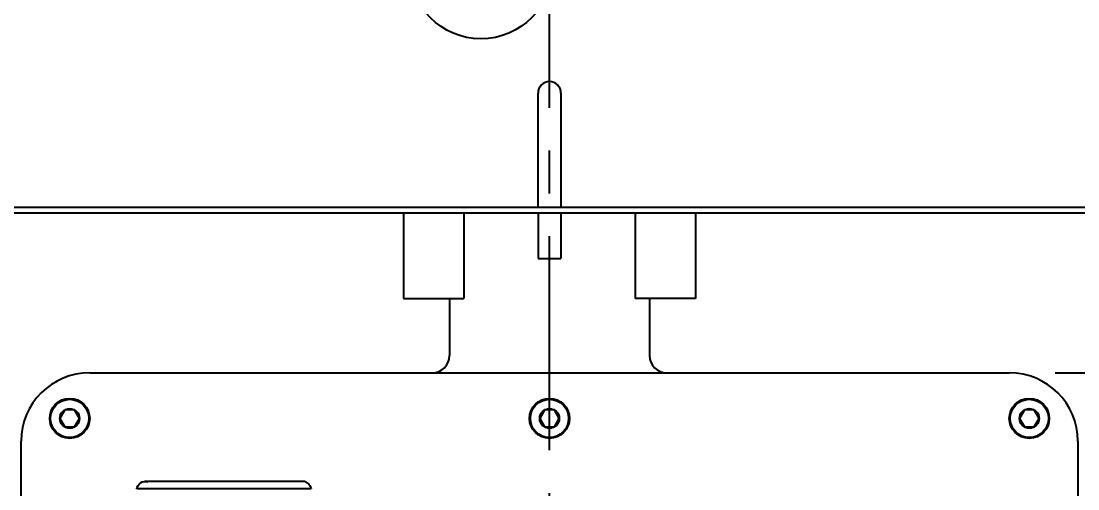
# Model space of a CAD drawing. Header units: millimetres. Extents: x 5828 to 6704, y 123 to 421.
# Drawn here: x 6352.32 to 6361.57, y 229.6 to 233.7 of the extents above; entities that cross this region are included whole.
import ezdxf

# ---------------------------------------------------------------- set-up
doc = ezdxf.new("R2010")
doc.units = ezdxf.units.MM
doc.linetypes.add('CENTER', pattern=[0.6, 0.375, -0.075, 0.075, -0.075])
for name, color, linetype in [('DIM', 7, 'Continuous'), ('中心线', 7, 'Continuous'), ('外形图', 7, 'Continuous')]:
    doc.layers.add(name, color=color, linetype=linetype)
doc.styles.add('微软雅黑', font='msyh.ttc', dxfattribs={"height": 2.1})
doc.dimstyles.new('尺寸标注_1_20比例', dxfattribs={"dimtxt": 2.1, "dimasz": 1.7, "dimexe": 0.5, "dimexo": 0.4, "dimgap": 0.5, "dimtad": 1, "dimdec": 1, "dimlfac": 20, "dimdsep": 46, "dimtxsty": '微软雅黑', "dimcen": 0.09, "dimadec": 0, "dimazin": 0, "dimtp": 0.01, "dimtm": 0.01, "dimtfac": 1, "dimtdec": 1, "dimtofl": 0, "dimtmove": 0, "dimatfit": 3, "dimfxl": 1, "dimtolj": 1, "dimarcsym": 0})

# ---------------------------------------------------------------- blocks, each defined once
blk = doc.blocks.new('*D1369')
at = {"layer": 'Defpoints', "color": 0}
for p in [(6360.9686, 230.6185), (6360.9686, 221.6184), (6370.227, 221.6184)]:
    blk.add_point(p, dxfattribs=at)
at = {"layer": 'DIM', "color": 0, "lineweight": -2}
for p, q in [((6361.3686, 230.6185), (6370.727, 230.6185)), ((6370.227, 228.9185), (6370.227, 223.3184)), ((6361.3686, 221.6184), (6370.727, 221.6184))]:
    blk.add_line(p, q, dxfattribs=at)
at = {"layer": 'DIM', "color": 0}
for points in [[(6370.5104, 228.9185), (6369.9437, 228.9185), (6370.227, 230.6185)], [(6369.9437, 223.3184), (6370.5104, 223.3184), (6370.227, 221.6184)]]:
    blk.add_solid(points, dxfattribs=at)
at = {"layer": 'DIM', "color": 0, "insert": (6368.6364, 226.1184), "char_height": 2.1, "attachment_point": 5, "rotation": 90, "style": '微软雅黑'}
blk.add_mtext('\\A1;180', dxfattribs=at)

msp = doc.modelspace()

# ---------------------------------------------------------------- linework, layer by layer
at = {"layer": '中心线', "linetype": 'CENTER', "ltscale": 5}
msp.add_line((6356.9435, 220.9399), (6356.9435, 286.1022), dxfattribs=at)
at = {"layer": '外形图', "linetype": 'Continuous'}
for p, q in [((6356.8435, 232.0685), (6356.8435, 233.0685)), ((6357.0435, 233.0685), (6357.0435, 232.0685)), ((6349.0684, 232.0185), (6356.191, 232.0185)), ((6349.1934, 232.0685), (6364.6936, 232.0685)), ((6355.6664, 232.0185), (6355.6664, 231.2685)), ((6356.191, 232.0185), (6357.696, 232.0185)), ((6356.1935, 232.0185), (6356.1935, 231.2685)), ((6356.8435, 232.0185), (6356.8435, 231.6185)), ((6357.0435, 232.0185), (6357.0435, 231.6185)), ((6357.6935, 232.0185), (6357.6935, 231.2685)), ((6357.696, 232.0185), (6364.8186, 232.0185)), ((6358.2207, 232.0185), (6358.2207, 231.2685)), ((6356.8435, 231.6185), (6357.0435, 231.6185)), ((6355.6664, 231.2685), (6356.1935, 231.2685)), ((6356.0685, 231.2685), (6356.0685, 230.7685)), ((6358.2207, 231.2685), (6357.6935, 231.2685)), ((6357.8185, 231.2685), (6357.8185, 230.7685)), ((6352.9185, 230.6185), (6360.9686, 230.6185)), ((6352.7005, 230.293), (6352.6575, 230.2185)), ((6352.7865, 230.293), (6352.7005, 230.293)), ((6352.8295, 230.2185), (6352.7865, 230.293)), ((6356.9005, 230.293), (6356.8575, 230.2185)), ((6356.9865, 230.293), (6356.9005, 230.293)), ((6357.0295, 230.2185), (6356.9865, 230.293)), ((6361.1006, 230.293), (6361.0576, 230.2185)), ((6361.1866, 230.293), (6361.1006, 230.293)), ((6361.2296, 230.2185), (6361.1866, 230.293)), ((6352.6575, 230.2185), (6352.7005, 230.144)), ((6352.7005, 230.144), (6352.7865, 230.144)), ((6352.7865, 230.144), (6352.8295, 230.2185)), ((6356.8575, 230.2185), (6356.9005, 230.144)), ((6356.9005, 230.144), (6356.9865, 230.144)), ((6356.9865, 230.144), (6357.0295, 230.2185)), ((6361.0576, 230.2185), (6361.1006, 230.144)), ((6361.1006, 230.144), (6361.1866, 230.144)), ((6361.1866, 230.144), (6361.2296, 230.2185)), ((6352.3185, 221.8684), (6352.3185, 230.0185)), ((6361.5686, 230.0185), (6361.5686, 221.8684)), ((6354.8569, 229.6011), (6353.3301, 229.6011)), ((6354.7853, 229.666), (6353.4017, 229.666))]:
    msp.add_line(p, q, dxfattribs=at)
for centre, radius in [((6356.3435, 234.1685), 0.625), ((6352.7435, 230.2185), 0.175), ((6352.7435, 230.2185), 0.1675), ((6356.9435, 230.2185), 0.175), ((6356.9435, 230.2185), 0.1675), ((6361.1436, 230.2185), 0.175), ((6361.1436, 230.2185), 0.1675), ((6352.7435, 230.2185), 0.086), ((6356.9435, 230.2185), 0.086), ((6361.1436, 230.2185), 0.086)]:
    msp.add_circle(centre, radius, dxfattribs=at)
for centre, radius, start, end in [((6356.9435, 233.0685), 0.1, 0, 180), ((6355.9185, 230.7685), 0.15, 270, 0), ((6357.9685, 230.7685), 0.15, 180, 270), ((6352.9185, 230.0185), 0.6, 90, 180), ((6360.9686, 230.0185), 0.6, 0, 90)]:
    msp.add_arc(centre, radius, start, end, dxfattribs=at)
for points in [[(6353.3301, 229.6011), (6353.3331, 229.6217), (6353.3465, 229.6417), (6353.3633, 229.6542)], [(6353.3633, 229.6542), (6353.3808, 229.6673), (6353.4074, 229.6679), (6353.4285, 229.6622)], [(6354.8237, 229.6542), (6354.8099, 229.6646), (6354.7898, 229.6696), (6354.7731, 229.6651)], [(6354.8237, 229.6542), (6354.8405, 229.6417), (6354.8538, 229.6217), (6354.8569, 229.6011)]]:
    msp.add_open_spline(points, degree=3, dxfattribs=at)

# ---------------------------------------------------------------- dimensions: what is measured, and where the dimension line sits
at = {"layer": 'DIM'}
dim = msp.add_linear_dim(base=(6370.227, 221.6184), p1=(6360.9686, 230.6185), p2=(6360.9686, 221.6184), angle=90, dimstyle='尺寸标注_1_20比例', dxfattribs=at)
dim.commit()
dim.dimension.update_dxf_attribs({"geometry": '*D1369', "text_midpoint": (6370.227, 226.1184), "dimtype": 160})

doc.saveas('drawing.dxf')
